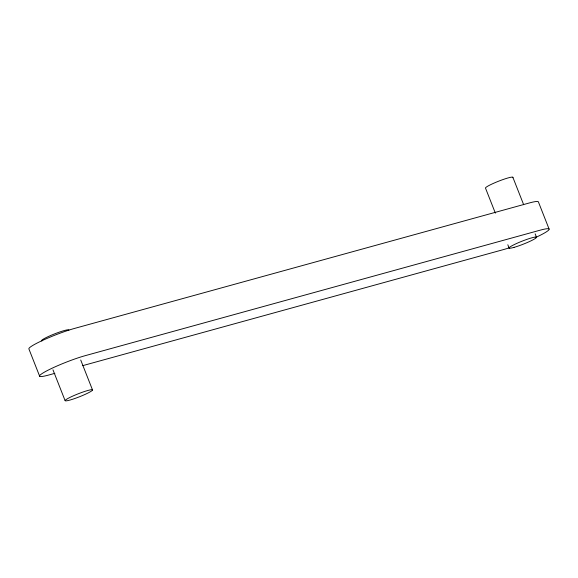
<?xml version="1.0" encoding="UTF-8"?>
<svg xmlns="http://www.w3.org/2000/svg" width="578" height="578" viewBox="0 0 578 578"><rect width="100%" height="100%" fill="white"/><g stroke="black" fill="none" stroke-linecap="round" stroke-linejoin="round"><path stroke-width="0.87" d="M54.867 373.33L48.776 375.014A29.456 3.23 -21.5 0 1 46.522 370.989A29.456 3.23 -21.5 0 1 85.248 355.658L539.953 230.232A29.456 3.23 -21.5 0 1 535.264 237.659M82.683 365.657L503.481 249.58A29.456 3.23 -21.5 0 0 509.406 247.789M549.1 229.069L538.371 201.83A29.456 3.23 -21.5 0 0 529.224 202.994L74.519 328.427A29.456 3.23 -21.5 0 0 44.333 339.618A29.456 3.23 -21.5 0 0 28.9 348.939L39.629 376.177M512.845 177.244L523.661 204.713M535.134 233.837L536.449 237.168M495.36 213.138L485.527 188.168A14.725 1.618 -21.5 0 1 499.739 180.755A14.725 1.618 -21.5 0 1 512.7 177.757M507.824 244.761L509.131 248.092M80.725 360.022L92.531 389.984A14.725 1.618 -21.5 0 1 71.86 399.492A14.725 1.618 -21.5 0 1 72.055 396.414A14.725 1.618 -21.5 0 1 92.531 389.984M52.966 369.819L65.097 400.612M41.934 340.969A14.725 1.618 -21.5 0 1 53.53 334.308A14.725 1.618 -21.5 0 1 68.927 330.06M514.008 247.377A14.725 1.618 -21.5 0 0 536.305 237.681A14.725 1.618 -21.5 0 0 518.061 242.839A14.725 1.618 -21.5 0 0 514.008 247.377"/></g></svg>
